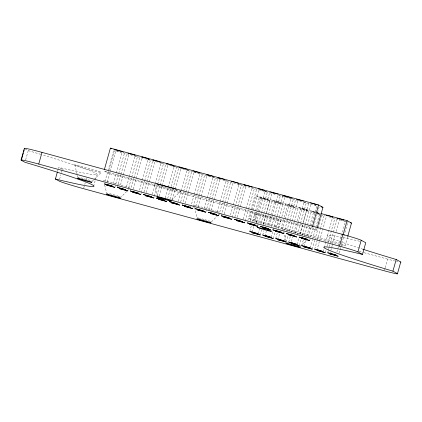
<?xml version="1.0" encoding="UTF-8"?>
<svg xmlns="http://www.w3.org/2000/svg" width="422" height="422" viewBox="0 0 422 422"><rect width="100%" height="100%" fill="white"/><g stroke="black" fill="none" stroke-linecap="round" stroke-linejoin="round"><path stroke-width="0.32" stroke-dasharray="2.11 1.58" d="M25.658 159.827L28.253 150.612L24.576 148.591M57.487 171.648L58.178 169.196M58.352 168.578L58.695 167.349A110.321 4.621 15.7 0 0 42.495 154.906M59.607 179.197L60.815 174.898M61.506 172.44L62.366 169.37L58.695 167.349M83.725 188.08L84.59 185.01M84.764 184.393L85.281 182.552M86.141 179.477L86.489 178.253M93.547 186.477L96.828 174.803M104.988 181.386L107.81 171.353M107.985 170.725L113.803 150.026M317.07 228.281L316.537 230.18L108.396 173.363L109.287 170.193M109.467 169.56L114.81 150.538M107.341 181.961L110.163 171.923M110.342 171.295L116.161 150.596M113.365 183.675L116.187 173.642M116.366 173.015L122.185 152.316M114.842 187.384L118.545 174.212M118.719 173.584L124.537 152.885L122.797 152.506M117.274 187.442L120.797 174.898M120.972 174.27L126.79 153.571M120.507 184.878L123.155 175.468M123.329 174.84L128.974 154.774M126.531 186.593L129.179 177.187M129.354 176.56L135.172 155.86M128.71 187.79L131.532 177.757M131.711 177.129L137.53 156.43M130.261 190.987L133.785 178.443M133.964 177.815L139.782 157.121M133.32 189.051L136.142 179.012M136.317 178.39L141.961 158.319M139.524 190.137L142.167 180.732M142.341 180.104L148.159 159.405M140.821 194.473L141.175 193.218M141.349 192.59L144.524 181.302M144.699 180.674L150.517 159.975L148.069 159.21M143.955 192.026L146.777 181.987M146.951 181.36L152.769 160.666M146.313 192.596L149.13 182.562M149.309 181.935L155.127 161.236L156.288 161.489M152.337 194.31L155.154 184.277M155.333 183.649L161.151 162.95M153.808 198.018L154.162 196.763M154.336 196.14L157.512 184.847M157.686 184.219L163.504 163.525M156.942 195.571L159.764 185.538M159.943 184.91L165.756 164.211M159.3 196.14L167.94 165.408M165.324 197.86L168.146 187.822M168.32 187.194L174.138 166.5M167.682 198.43L170.324 189.019M171.031 186.513L176.496 167.07M169.934 199.115L172.751 189.082M172.93 188.455L178.569 168.383M172.287 199.685L175.109 189.652M175.288 189.024L181.101 168.325L185.385 169.665M178.311 201.405L181.133 191.366M181.312 190.739L187.125 170.045M180.669 201.974L189.483 170.615L185.996 169.855M182.214 205.171L185.743 192.627M185.917 191.999L191.915 170.673M185.279 203.235L188.096 193.197M188.275 192.569L194.094 171.87L195.254 172.123M190.596 207.46L194.12 194.917M194.299 194.289L200.118 173.59M192.775 208.658L193.128 207.402M193.308 206.775L196.478 195.486M196.657 194.858L202.47 174.159L198.984 173.405M195.908 206.205L204.728 174.845M198.266 206.78L201.088 196.742M201.262 196.114L207.081 175.42M204.29 208.494L207.112 198.461M207.286 197.834L213.105 177.135M205.767 212.203L209.465 199.031M209.644 198.403L215.463 177.704M208.901 209.755L217.541 179.018M211.253 210.325L219.894 179.593M217.283 212.039L226.097 180.679M218.754 215.747L222.457 202.576M222.631 201.948L228.45 181.249M221.186 215.806L224.71 203.262M224.884 202.634L230.702 181.94M224.246 213.87L227.068 203.837M227.242 203.209L233.06 182.51M230.444 214.962L233.092 205.551M233.266 204.923L239.084 184.224M231.741 219.292L232.095 218.037M232.274 217.414L241.442 184.799L238.994 184.034M234.88 216.845L237.697 206.812M237.876 206.184L243.694 185.485M237.233 217.414L240.055 207.381M240.229 206.754L246.047 186.055M243.257 219.134L246.079 209.096M246.253 208.468L252.071 187.774M244.734 222.837L245.087 221.587M245.261 220.959L248.437 209.665M248.611 209.043L254.429 188.344M247.867 220.389L250.689 210.356M250.863 209.729L256.681 189.03M347.575 237L345.08 245.873L253.844 220.97L249.434 218.543L255.848 195.724L315.403 211.981M250.225 220.959L253.042 210.926M253.221 210.298L259.039 189.599L260.78 189.979M249.729 231.504L251.317 225.86M252.551 221.466L259.424 197.011L267.806 199.3L259.424 197.011M253.844 220.97L256.697 210.826M256.871 210.193L260.258 198.15L255.848 195.724M252.087 232.074L253.669 226.429M254.904 222.041L261.603 198.208L269.985 200.497L266.635 212.414M256.249 222.679L259.066 212.641M259.245 212.013L265.063 191.319M257.721 226.387L261.424 213.215M261.598 212.588L267.416 191.889M258.111 233.788L259.519 228.771M260.854 223.934L263.75 213.722M263.856 213.274L269.669 192.574M263.212 224.509L266.034 214.471M266.208 213.843L272.026 193.144M260.29 234.985L261.698 229.969M263.286 224.325L265.929 214.919M262.716 235.049L263.95 230.66M265.538 225.016L268.36 214.983M268.534 214.355L272.412 200.555L280.794 202.845L272.412 200.555M264.9 236.246L266.308 231.23M267.896 225.585L274.595 201.753L282.972 204.042L274.595 201.753M269.41 225.596L272.058 216.191M272.232 215.563L278.051 194.864M271.594 226.793L280.408 195.433L279.243 195.18M271.098 237.333L272.86 231.066M273.139 229.99L282.661 196.119M273.277 238.535L275.038 232.264M276.199 228.054L284.839 197.322M275.708 238.594L277.47 232.322M278.525 228.56L281.173 219.155M281.875 216.644L285.404 204.1L293.781 206.39L285.404 204.1M277.887 239.791L279.649 233.519M280.883 229.13L283.526 219.725M284.233 217.214L287.582 205.303L295.964 207.587L287.582 205.303M282.223 229.768L285.045 219.735M285.225 219.108L291.038 198.409M283.7 233.477L284.053 232.221M284.755 229.71L287.403 220.305M287.577 219.677L293.396 198.978L291.56 198.409M284.085 240.883L286.026 233.983M286.833 231.029L295.648 199.669M286.269 242.08L288.031 235.808M289.191 231.599L298.006 200.239L299.842 200.814M288.695 242.138L290.283 236.494M291.518 232.105L294.34 222.072M294.514 221.445L298.391 207.65L301.878 208.405L306.773 209.934L302.896 223.734M291.407 241.458L292.641 237.064M293.87 232.675L296.518 223.27M297.22 220.759L300.569 208.848L308.951 211.132L300.569 208.848M295.215 233.313L298.037 223.28M298.212 222.652L304.03 201.953M296.687 237.022L297.041 235.766M297.22 235.138L300.39 223.85M300.569 223.222L306.383 202.523L304.552 201.953M300 233.946L308.64 203.214M297.077 244.428L298.839 238.156M299.894 234.395L302.716 224.356M299.256 245.625L301.197 238.725M302.178 235.144L305.074 224.931M305.175 224.483L310.819 204.412M301.688 245.683L303.27 240.039M304.505 235.65L311.378 211.195L314.87 211.95M304.04 246.258L305.628 240.614M306.863 236.22L313.562 212.393L315.303 212.772M308.202 236.858L311.025 226.825M311.199 226.197L317.017 205.498M309.679 240.566L313.382 227.395M313.557 226.767L319.375 206.073M310.064 247.972L312.359 239.817M312.533 239.195L315.709 227.906M315.883 227.279L319.76 213.479L316.089 212.335M312.243 249.17L314.712 240.392M314.891 239.765L318.061 228.476M318.241 227.848L321.939 214.682M314.675 249.228L316.964 241.078M317.144 240.45L320.314 229.162M320.493 228.534L324.191 215.368M316.853 250.431L319.322 241.648M319.496 241.02L326.375 216.565M323.057 251.517L323.938 248.384M324.112 247.756L325.378 243.272M325.52 242.74L332.573 217.652M325.235 252.715L325.937 250.209M326.997 246.443L327.704 243.937M327.878 243.309L334.931 218.227M327.662 252.778L328.195 250.895M328.369 250.267L333.306 232.707M333.48 232.079L337.183 218.912M329.846 253.975L332.309 245.193M332.489 244.57L335.485 233.909M336.192 231.398L339.536 219.482M336.925 251.929L338.333 246.912M338.513 246.284L345.56 221.202M339.103 253.126L340.691 247.482M340.865 246.854L347.918 221.772M384.569 270.201L385.086 268.36M385.26 267.743L387.676 259.145A16.548 0.691 15.7 0 0 394.639 260.96M92.133 181.307L93.494 179.978M93.948 179.529L101.196 172.429A13.789 0.575 15.7 0 0 82.469 166.569A13.789 0.575 15.7 0 0 80.275 166.991A13.789 0.575 15.7 0 0 101.196 172.429M126.827 191.372L120.935 197.143A7.448 0.311 15.7 0 0 120.871 197.037M127.28 190.923L128.641 189.594M171.654 199.986L180.716 191.108M211.39 221.835L217.277 216.059M217.731 215.616L219.092 214.286M273.139 229.014L271.784 230.349A7.448 0.311 15.7 0 0 271.715 230.243M274.954 227.236L280.846 221.466A13.789 0.575 15.7 0 0 262.115 215.61A13.789 0.575 15.7 0 0 259.926 216.027A13.789 0.575 15.7 0 0 280.846 221.466M300.585 246.179L306.472 240.408M134.043 155.676L136.944 156.304M147.61 159.347L150.517 159.975M162.343 163.272L158.793 162.386M175.916 166.943L170.562 165.545M213.136 177.203L214.882 177.578M224.963 180.495L227.869 181.128M237.955 184.039L241.442 184.799M252.103 187.837L253.269 188.091M266.836 191.762L260.263 189.984M290.489 198.351L293.396 198.978M304.062 202.022L305.222 202.275M269.985 200.497L261.603 198.208M306.773 209.934L298.391 207.65M316.853 212.852L319.76 213.479M320.198 214.302L316.004 213.157M331.444 217.467L334.351 218.1M344.431 221.012L346.177 221.392M116.082 150.886L275.993 194.537M278.531 195.233L315.972 205.451M316.036 212.155L320.472 213.368M260.258 198.15L314.749 213.026M317.281 213.717L325.52 215.964M328.685 216.829L345.792 221.497M346.425 221.671L348.329 222.194M249.434 218.543L339.404 243.104M359.053 251.333L363.506 252.546M364.144 252.72L387.676 259.145M314.052 204.739L315.888 205.314M286.849 197.264L289.297 198.034M273.25 193.529L275.698 194.294M264.362 190.934L266.804 191.699M209.528 176.185L210.752 176.565M194.094 171.87L198.372 173.21M172.213 165.73L175.884 166.88M159.838 162.375L162.28 163.14M341.372 220.057L343.819 220.822M135.082 155.665L136.918 156.24M130.372 154.526L131.595 154.911M311.378 211.195L315.661 212.535M317.049 213.147L320.103 214.107M116.767 150.791L121.051 152.131M313.562 212.393L315.398 212.968M316.537 230.18L312.127 227.753L103.986 170.936L108.396 173.363M341.224 243.752L345.08 245.873M283.679 231.62L286 240.878M254.413 213.938L256.887 223.813M257.045 224.43L257.51 226.282M194.484 207.276L197.116 217.768M154.441 184.192L157.38 195.919M104.651 185.052L106.66 193.076M74.763 164.897L77.242 174.771M77.395 175.388L77.864 177.24M28.253 150.612A110.321 4.621 15.7 0 1 41.868 154.716M63.3 169.792A22.065 0.923 15.7 0 1 62.366 169.37M398.015 261.751A16.548 0.691 15.7 0 1 396.406 261.387M180.595 190.918A13.789 0.575 15.7 0 1 173.009 189.436M172.482 189.299A13.789 0.575 15.7 0 1 163.398 186.761M162.855 186.603A13.789 0.575 15.7 0 1 159.796 185.669M159.242 185.495A13.789 0.575 15.7 0 1 157.258 184.852M283.336 229.964A13.789 0.575 15.7 0 1 292.541 231.873A13.789 0.575 15.7 0 1 308.508 236.673M309.521 237.111A13.789 0.575 15.7 0 1 309.648 237.301M194.141 205.614A13.789 0.575 15.7 0 1 201.41 207.017A13.789 0.575 15.7 0 1 217.019 211.527M217.472 211.68A13.789 0.575 15.7 0 1 218.786 212.134M103.691 180.922A13.789 0.575 15.7 0 1 114.584 183.29A13.789 0.575 15.7 0 1 129.876 188.07M363.147 249.312A110.321 4.621 15.7 0 1 360.024 248.31M359.412 248.11A110.321 4.621 15.7 0 1 342.506 237.433M343.197 237.581A110.321 4.621 15.7 0 1 360.905 241.574M299.968 245.841A7.448 0.311 15.7 0 1 300.163 246.147M287.915 242.803A7.448 0.311 15.7 0 1 286.923 242.45M208.41 220.701A7.448 0.311 15.7 0 1 210.968 221.798M198.72 218.454A7.448 0.311 15.7 0 1 197.728 218.105M197.179 217.868A7.448 0.311 15.7 0 1 197.533 217.799M198.414 217.974A7.448 0.311 15.7 0 1 204.311 219.493M204.934 219.667A7.448 0.311 15.7 0 1 207.888 220.542M80.934 177.868A7.448 0.311 15.7 0 1 89.411 180.257A7.448 0.311 15.7 0 1 91.716 181.27M78.476 177.578A7.448 0.311 15.7 0 1 80.438 177.746M119.637 196.932A7.448 0.311 15.7 0 1 118.36 196.636M107.278 193.413A7.448 0.311 15.7 0 1 110.822 193.978A7.448 0.311 15.7 0 1 120.323 196.805"/><path stroke-width="0.63" d="M21.1 159.959L24.381 148.286M21.643 159.036L23.368 152.891M23.711 151.667L24.233 149.821M397.471 273.656A16.548 0.691 15.7 0 1 384.395 270.818L83.551 188.692A22.065 0.923 15.7 0 1 59.085 181.043L55.414 179.023A110.321 4.621 15.7 0 0 24.972 162.285L21.295 160.265A22.065 0.923 15.7 0 1 38.729 164.052L42.01 152.379L342.854 234.5A16.548 0.691 15.7 0 1 361.206 240.239L365.758 242.745L362.477 254.413A110.321 4.621 15.7 0 0 392.919 271.156L397.471 273.656L400.752 261.983L396.2 259.483A110.321 4.621 15.7 0 1 363.147 249.312M55.414 179.023L57.313 172.266M104.34 169.67L110.4 148.117L318.541 204.934L322.951 207.355L317.249 227.643M312.48 226.487L318.541 204.934M362.477 254.413L357.925 251.913A16.548 0.691 15.7 0 0 339.573 246.174L342.854 234.5M343.165 234.574L347.084 220.632L321.105 213.537M347.754 236.367L351.494 223.059L347.084 220.632M357.925 251.913L361.206 240.239M392.919 271.156L396.2 259.483M128.13 153.197L134.734 155.043M142.283 156.995L148.338 158.778M166.516 163.71L169.422 164.343M193.076 170.926L199.68 172.772M207.228 174.724L213.284 176.507M231.462 181.439L234.368 182.067M246.775 185.49L243.869 184.857L245.704 185.432M258.021 188.655L264.626 190.501M270.428 192.073L278.23 194.236M296.408 199.168L303.592 201.136M310.56 202.966L311.721 203.214M321.047 206.838L322.951 207.355M350.228 222.71L351.494 223.059M38.729 164.052L339.573 246.174M312.301 203.341L317.196 204.87M291.217 197.781L282.835 195.492L285.894 196.452M247.355 185.617L252.25 187.146M234.98 182.262L238.646 183.406M224.435 179.482L217.889 177.767L219.725 178.337M206.738 174.792L208.573 175.367M187.305 169.417L178.923 167.128L180.758 167.703M170.034 164.533L173.706 165.677M159.49 161.753L152.943 160.038L154.779 160.613M343.904 219.999L337.357 218.285L339.193 218.86M141.792 157.063L143.628 157.638M327.857 215.494L332.747 217.029M326.206 215.315L328.042 215.885M122.359 151.688L113.977 149.399L115.813 149.974M110.4 148.117L111.503 148.723M24.576 148.591A22.065 0.923 15.7 0 1 42.01 152.379M156.689 183.96A13.789 0.575 15.7 0 1 171.601 187.922M172.144 188.085A13.789 0.575 15.7 0 1 174.634 188.84M175.204 189.014A13.789 0.575 15.7 0 1 176.29 189.362M400.752 261.983A16.548 0.691 15.7 0 1 400.9 262.215M107.768 184.651L104.281 183.897L112.663 186.186L107.768 184.651M109.947 185.854L106.46 185.094L114.842 187.384L109.947 185.854M120.761 188.201L117.274 187.442L125.65 189.731L120.761 188.201M122.939 189.399L119.452 188.639L127.829 190.929L122.939 189.399M133.748 191.746L130.261 190.987L138.643 193.276L133.748 191.746M135.926 192.944L132.439 192.184L140.821 194.473L135.926 192.944M146.735 195.291L143.248 194.531L151.63 196.821L146.735 195.291M148.919 196.488L145.426 195.734L153.808 198.018L148.919 196.488M159.727 198.836L156.24 198.082L164.617 200.366L159.727 198.836M161.906 200.033L158.419 199.279L166.801 201.563L161.906 200.033M172.714 202.381L169.227 201.626L177.609 203.91L172.714 202.381M174.893 203.578L171.406 202.824L179.788 205.113L174.893 203.578M185.701 205.925L182.214 205.171L190.596 207.46L185.701 205.925M187.885 207.128L184.398 206.369L192.775 208.658L187.885 207.128M198.693 209.476L195.207 208.716L203.583 211.005L198.693 209.476M200.872 210.673L197.385 209.913L205.767 212.203L200.872 210.673M211.68 213.02L208.194 212.261L216.576 214.55L211.68 213.02M213.859 214.218L210.372 213.458L218.754 215.747L213.859 214.218M224.673 216.565L221.186 215.806L229.563 218.095L224.673 216.565M226.851 217.763L223.365 217.008L231.741 219.292L226.851 217.763M237.66 220.11L234.173 219.356L242.555 221.64L237.66 220.11M239.838 221.307L236.352 220.553L244.734 222.837L239.838 221.307M250.647 223.655L247.16 222.9L255.542 225.184L250.647 223.655M252.831 224.852L249.344 224.098L257.721 226.387L252.831 224.852M263.639 227.2L260.152 226.445L268.529 228.735L263.639 227.2M265.818 228.402L262.331 227.643L270.713 229.932L265.818 228.402M276.626 230.75L273.139 229.99L281.521 232.279L276.626 230.75M278.805 231.947L275.318 231.187L283.7 233.477L278.805 231.947M289.613 234.294L286.127 233.535L294.509 235.824L289.613 234.294M291.797 235.492L288.31 234.732L296.687 237.022L291.797 235.492M302.606 237.839L299.119 237.08L307.496 239.369L302.606 237.839M304.784 239.037L301.297 238.282L309.679 240.566L304.784 239.037M253.216 232.258L249.729 231.504L258.111 233.788L253.216 232.258M255.394 233.456L251.908 232.701L260.29 234.985L255.394 233.456M266.203 235.803L262.716 235.049L271.098 237.333L266.203 235.803M268.387 237L264.9 236.246L273.277 238.535L268.387 237M279.195 239.348L275.708 238.594L284.085 240.883L279.195 239.348M281.374 240.551L277.887 239.791L286.269 242.08L281.374 240.551M292.182 242.898L288.695 242.138L297.077 244.428L292.182 242.898M294.361 244.095L290.874 243.336L299.256 245.625L294.361 244.095M305.175 246.443L301.688 245.683L310.064 247.972L305.175 246.443M307.353 247.64L303.866 246.881L312.243 249.17L307.353 247.64M318.162 249.988L314.675 249.228L323.057 251.517L318.162 249.988M320.34 251.185L316.853 250.431L325.235 252.715L320.34 251.185M331.149 253.532L327.662 252.778L336.044 255.062L331.149 253.532M333.333 254.73L329.846 253.975L338.222 256.26L333.333 254.73M160.054 198.124A7.448 0.311 15.7 0 0 171.353 201.062A7.448 0.311 15.7 0 0 161.241 197.897A7.448 0.311 15.7 0 0 160.054 198.124M109.335 195.275A7.448 0.311 15.7 0 0 120.634 198.213A7.448 0.311 15.7 0 0 110.522 195.048A7.448 0.311 15.7 0 0 109.335 195.275M80.539 179.445A7.448 0.311 15.7 0 0 91.832 182.378A7.448 0.311 15.7 0 0 81.72 179.218A7.448 0.311 15.7 0 0 80.539 179.445M288.986 244.317A7.448 0.311 15.7 0 0 300.279 247.25A7.448 0.311 15.7 0 0 290.167 244.09A7.448 0.311 15.7 0 0 288.986 244.317M260.184 228.481A7.448 0.311 15.7 0 0 271.483 231.42A7.448 0.311 15.7 0 0 261.366 228.255A7.448 0.311 15.7 0 0 260.184 228.481M199.791 219.968A7.448 0.311 15.7 0 0 211.084 222.906A7.448 0.311 15.7 0 0 200.972 219.741A7.448 0.311 15.7 0 0 199.791 219.968"/></g></svg>
